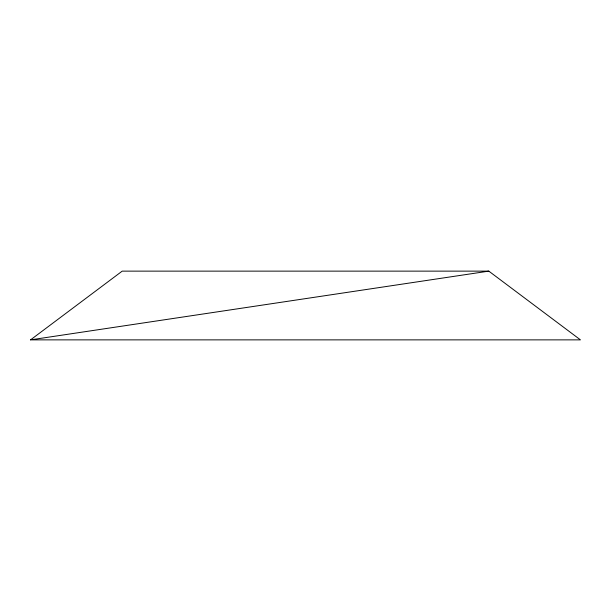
<?xml version="1.0" encoding="UTF-8"?>
<svg xmlns="http://www.w3.org/2000/svg" width="611" height="611" viewBox="0 0 611 611"><rect width="100%" height="100%" fill="white"/><g stroke="black" fill="none" stroke-linecap="round" stroke-linejoin="round"><path stroke-width="0.92" d="M30.55 339.869L122.2 271.131L488.8 271.131L580.45 339.869L30.55 339.869L488.8 271.131"/></g></svg>
